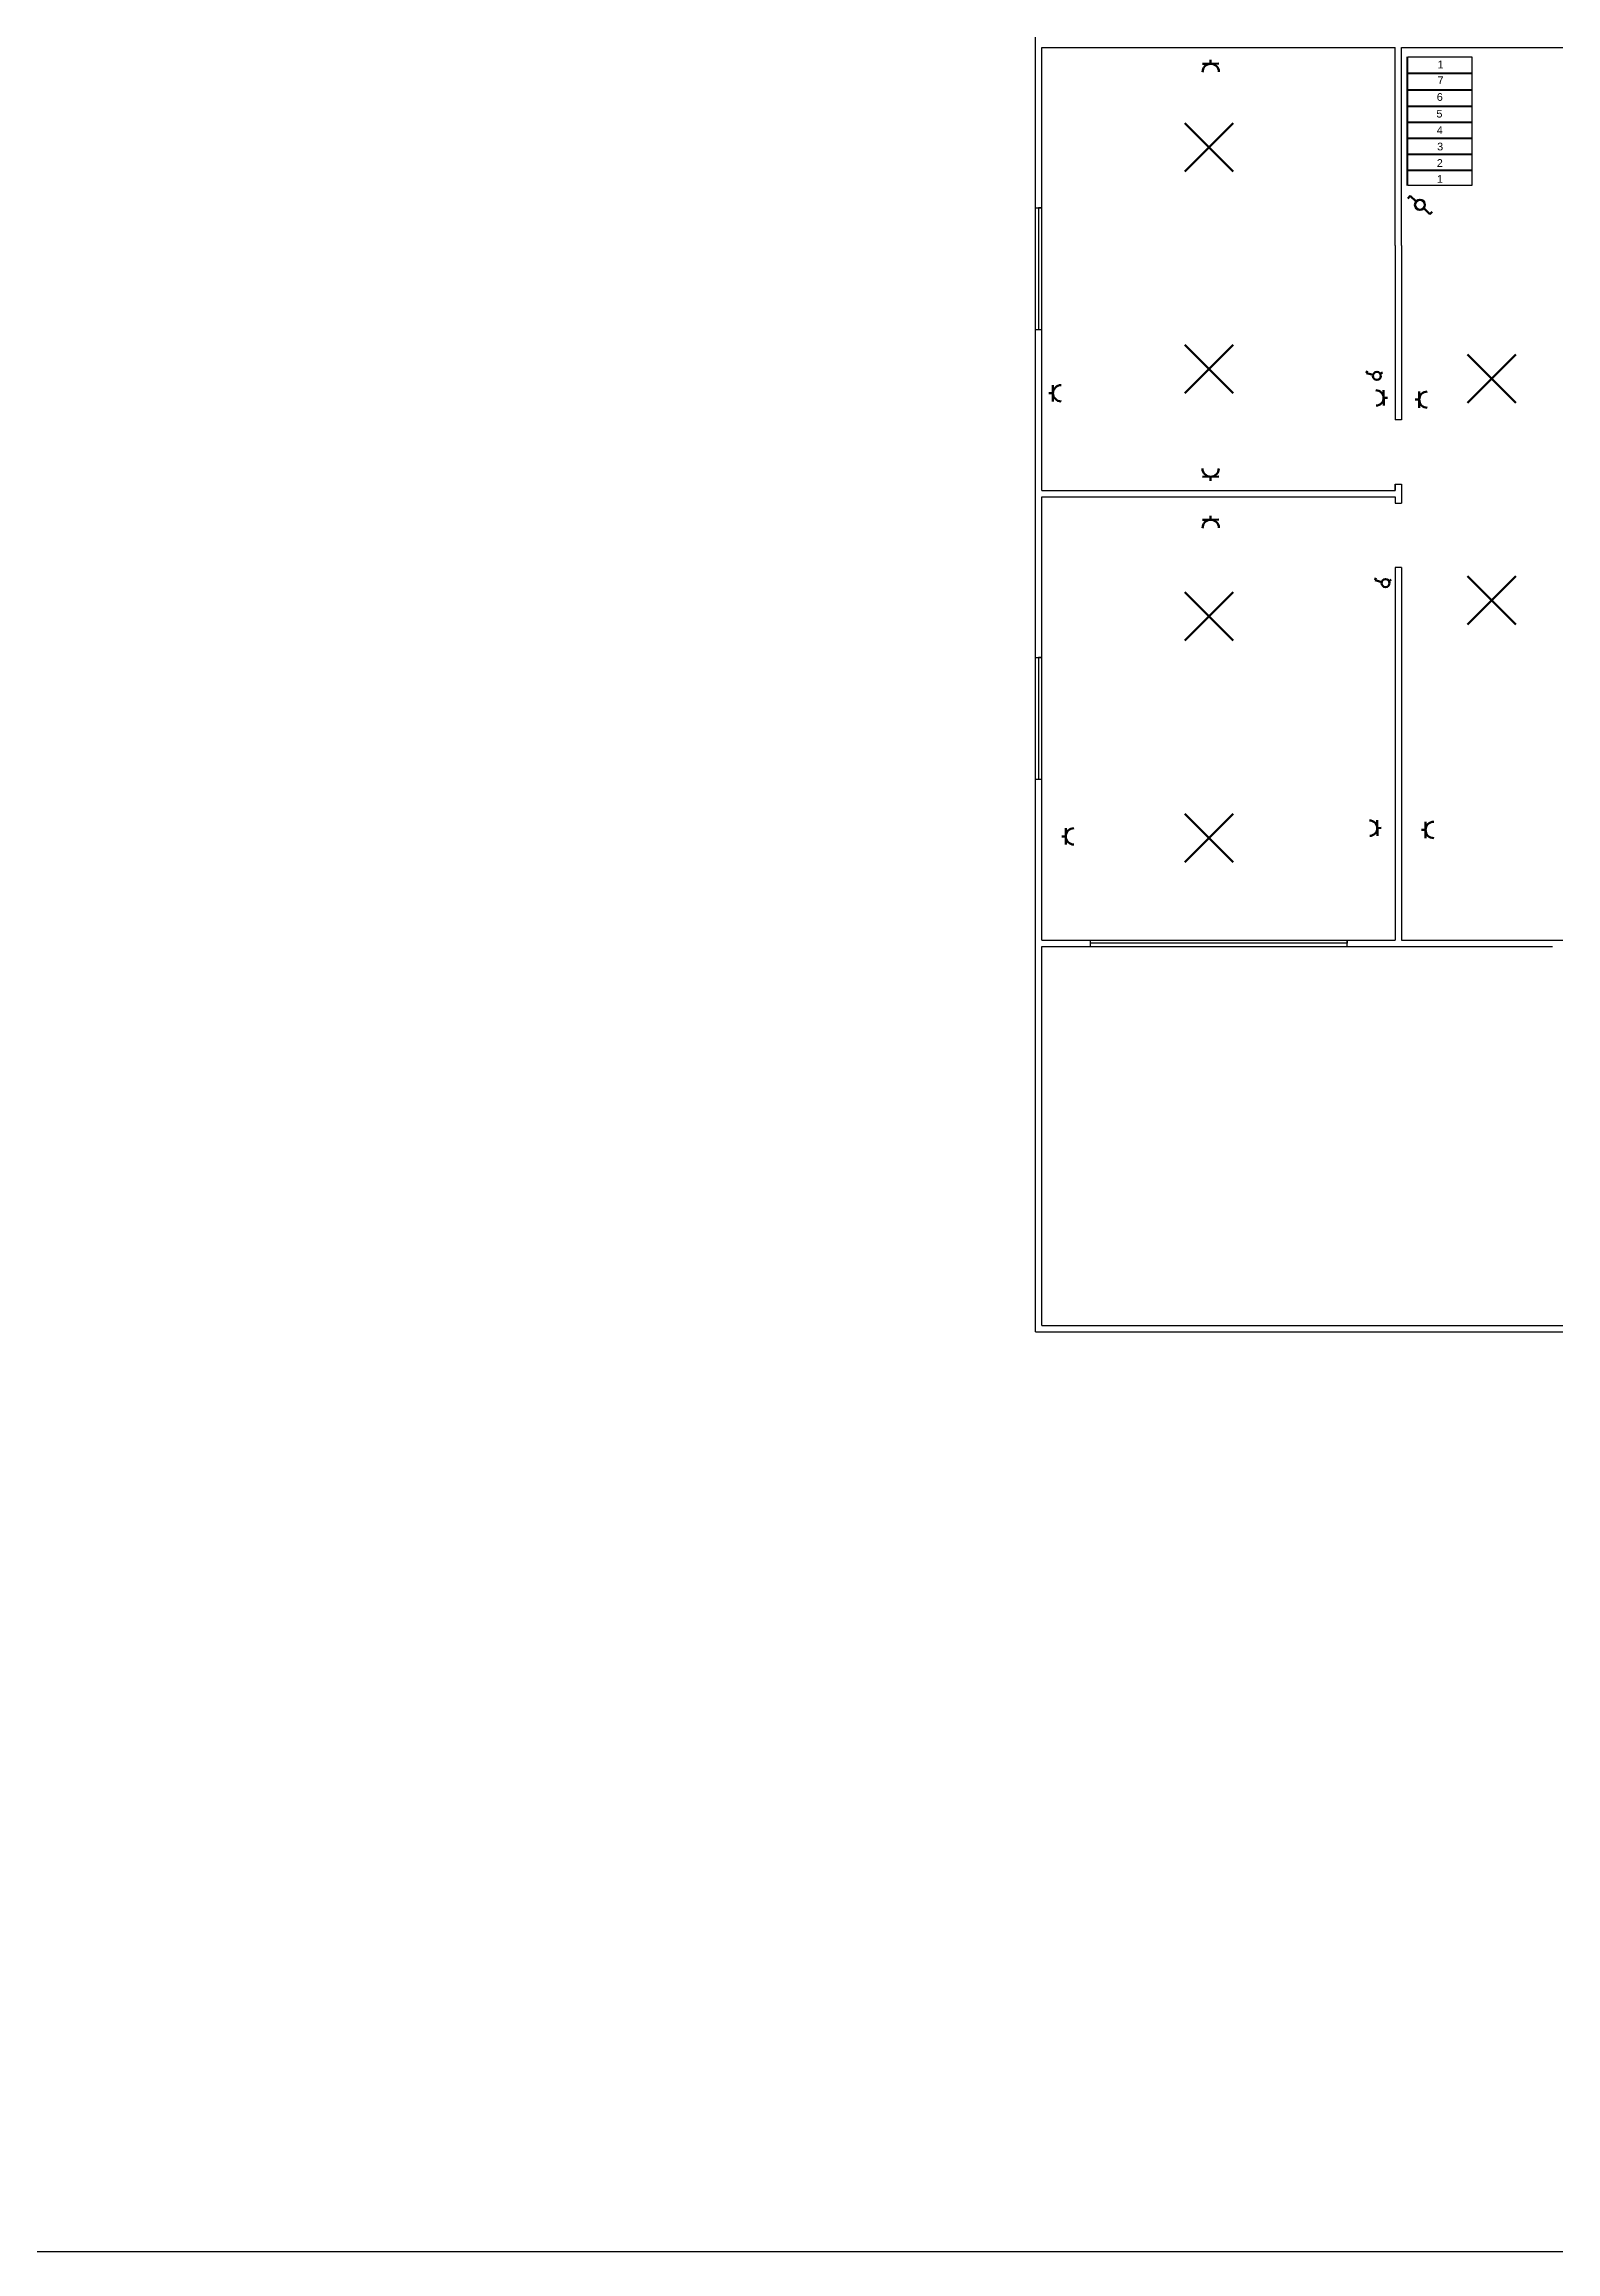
# Model space of a CAD drawing. Header units: millimetres. Extents: x 27207 to 63174, y 4783 to 28482.
# Drawn here: x 48317 to 50670, y 4783 to 8221 of the extents above; entities that cross this region are included whole.
import ezdxf

# ---------------------------------------------------------------- set-up
doc = ezdxf.new("R2010")
doc.units = ezdxf.units.MM
doc.header["$LTSCALE"] = 20
doc.layers.add('semboller-tablosu', color=3, linetype='Continuous', lineweight=70)
doc.styles.add('Arial_3', font='Arial Unicode MS.ttf', dxfattribs={"height": 3})

msp = doc.modelspace()

# ---------------------------------------------------------------- linework, layer by layer
for p, q in [((49860, 6225.885), (49860, 10225.885)), ((49870, 7525.885), (49870, 8215.885)), ((49870, 8215.885), (50420, 8215.885)), ((49870, 8215.885), (49945, 8215.885)), ((50420, 7907.513), (50420, 8215.885)), ((50430, 8215.885), (51020, 8215.885)), ((50430, 7907.513), (50430, 8215.885)), ((50438.481, 8001.04), (50438.481, 8201.04)), ((50439.481, 8001.04), (50439.481, 8201.04)), ((50439.481, 8201.04), (50539.481, 8201.04)), ((50539.481, 8201.04), (50539.481, 8001.04)), ((50439.481, 8176.04), (50539.481, 8176.04)), ((50439.481, 8175.04), (50539.481, 8175.04)), ((50439.481, 8150.04), (50539.481, 8150.04)), ((50439.481, 8149.04), (50539.481, 8149.04)), ((50539.481, 8169.516), (50539.481, 8131.027)), ((50439.481, 8125.04), (50539.481, 8125.04)), ((50439.481, 8124.04), (50539.481, 8124.04)), ((50439.481, 8100.04), (50539.481, 8100.04)), ((50439.481, 8099.04), (50539.481, 8099.04)), ((50539.481, 8078.645), (50539.481, 8023.318)), ((50439.481, 8075.04), (50539.481, 8075.04)), ((50439.481, 8074.04), (50539.481, 8074.04)), ((50439.481, 8050.04), (50539.481, 8050.04)), ((50439.481, 8049.04), (50539.481, 8049.04)), ((50439.481, 8025.04), (50539.481, 8025.04)), ((50439.481, 8024.04), (50539.481, 8024.04)), ((50539.481, 8001.04), (50439.481, 8001.04)), ((50508.694, 8001.04), (50463.594, 8001.04)), ((49860, 7775.885), (49860, 7965.885)), ((49860, 7965.885), (49870, 7965.885)), ((49870, 7965.885), (49865, 7965.885)), ((49865, 7965.885), (49865, 7775.885)), ((50420, 7907.513), (50420, 7635.885)), ((50430, 7907.513), (50430, 7635.885)), ((49870, 7775.885), (49860, 7775.885)), ((49870, 7525.885), (49870, 7775.885)), ((50430, 7635.885), (50420, 7635.885)), ((50420, 7535.885), (50420, 7525.885)), ((50420, 7525.885), (50420, 7535.885)), ((50420, 7535.885), (50430, 7535.885)), ((50430, 7535.885), (50430, 7505.885)), ((49870, 7525.885), (50420, 7525.885)), ((49870, 6825.885), (49870, 7515.885)), ((49870, 7515.885), (50420, 7515.885)), ((50420, 7515.885), (50420, 7505.885)), ((50420, 7515.885), (50420, 7505.885)), ((50420, 7505.885), (50430, 7505.885)), ((50420, 7405.885), (50420, 7107.513)), ((50430, 7405.885), (50420, 7405.885)), ((50430, 7405.885), (50430, 7107.513)), ((49860, 7075.885), (49860, 7265.885)), ((49860, 7265.885), (49870, 7265.885)), ((49870, 7265.885), (49865, 7265.885)), ((49865, 7265.885), (49865, 7075.885)), ((50420, 7107.513), (50420, 6825.885)), ((50430, 7107.513), (50430, 6825.885)), ((49870, 7075.885), (49860, 7075.885)), ((49870, 6825.885), (49870, 7075.885)), ((49860, 6215.885), (49860, 6825.885)), ((49870, 6825.885), (50420, 6825.885)), ((49870, 6825.885), (49945, 6825.885)), ((49870, 6225.885), (49870, 6815.885)), ((49870, 6815.885), (50665, 6815.885)), ((49870, 6815.885), (50665, 6815.885)), ((49945, 6825.885), (49945, 6815.885)), ((50345, 6820.885), (49945, 6820.885)), ((49945, 6815.885), (50345, 6815.885)), ((50345, 6815.885), (50345, 6825.885)), ((50345, 6825.885), (50345, 6820.885)), ((50430, 6825.885), (51820, 6825.885)), ((49870, 6225.885), (52360, 6225.885)), ((49860, 6215.885), (51185, 6215.885))]:
    msp.add_line(p, q)
at = {"ltscale": 75}
msp.add_lwpolyline([(31075.758, 11271.77), (60086.905, 11271.77), (60086.905, 4783.21), (31075.758, 4783.21)], close=True, dxfattribs=at)
at = {"layer": 'semboller-tablosu'}
for p, q in [((50145.364, 8190.535), (50120, 8190)), ((50120, 8190), (50132.682, 8190.267)), ((50132.682, 8190.267), (50132.549, 8196.609)), ((50167.627, 8022.373), (50092.373, 8097.627)), ((50167.627, 8097.627), (50092.373, 8022.373)), ((50443.071, 7984.618), (50439.583, 7980.749)), ((50452.742, 7975.898), (50443.071, 7984.618)), ((50464.492, 7965.497), (50473.65, 7956.339)), ((50473.65, 7956.339), (50477.311, 7960)), ((50167.627, 7677.19), (50092.373, 7752.443)), ((50167.627, 7752.443), (50092.373, 7677.19)), ((50607.627, 7662.373), (50532.373, 7737.627)), ((50607.627, 7737.627), (50532.373, 7662.373)), ((50375.45, 7708.447), (50376.509, 7712.443)), ((50385.439, 7705.8), (50375.45, 7708.447)), ((50396.794, 7707.326), (50400.368, 7709.402)), ((49887.315, 7677.315), (49880.972, 7677.315)), ((49887.315, 7690), (49887.315, 7664.63)), ((49887.315, 7664.63), (49887.315, 7677.315)), ((50402.269, 7658.251), (50401.749, 7682.269)), ((50401.749, 7682.269), (50402.009, 7670.26)), ((50402.009, 7670.26), (50408.014, 7670.39)), ((50457.315, 7667.315), (50450.972, 7667.315)), ((50457.315, 7680), (50457.315, 7654.63)), ((50457.315, 7654.63), (50457.315, 7667.315)), ((50120.053, 7547.315), (50145.423, 7547.421)), ((50145.423, 7547.421), (50132.738, 7547.368)), ((50132.738, 7547.368), (50132.765, 7541.026)), ((50145.364, 7480.535), (50120, 7480)), ((50120, 7480), (50132.682, 7480.267)), ((50132.682, 7480.267), (50132.549, 7486.609)), ((50607.627, 7317.19), (50532.373, 7392.443)), ((50607.627, 7392.443), (50532.373, 7317.19)), ((50167.627, 7292.373), (50092.373, 7367.627)), ((50167.627, 7367.627), (50092.373, 7292.373)), ((50388.941, 7386.004), (50390, 7390)), ((50398.93, 7383.357), (50388.941, 7386.004)), ((50410.284, 7384.883), (50413.858, 7386.96)), ((50167.627, 6947.19), (50092.373, 7022.443)), ((50167.627, 7022.443), (50092.373, 6947.19)), ((49907.315, 6987.315), (49900.972, 6987.315)), ((49907.315, 7000), (49907.315, 6974.63)), ((49907.315, 6974.63), (49907.315, 6987.315)), ((50392.269, 6988.251), (50391.749, 7012.269)), ((50391.749, 7012.269), (50392.009, 7000.26)), ((50392.009, 7000.26), (50398.014, 7000.39)), ((50467.315, 6997.315), (50460.972, 6997.315)), ((50467.315, 7010), (50467.315, 6984.63)), ((50467.315, 6984.63), (50467.315, 6997.315))]:
    msp.add_line(p, q, dxfattribs=at)
for centre, radius in [((50458.545, 7970.665), 7.813), ((50391.433, 7704.211), 6.2), ((50404.923, 7381.769), 6.2)]:
    msp.add_circle(centre, radius, dxfattribs=at)
for centre, radius, start, end in [((50132.95, 8177.585), 12.685, 1.208187, 181.208187), ((49900, 7677.315), 12.685, 90, 270), ((50390, 7670), 12.012, 271.241688, 91.241688), ((50470, 7667.315), 12.685, 90, 270), ((50132.685, 7560.053), 12.685, 180.239573, 0.239573), ((50132.95, 7467.585), 12.685, 1.208187, 181.208187), ((49920, 6987.315), 12.685, 90, 270), ((50380, 7000), 12.012, 271.241688, 91.241688), ((50480, 6997.315), 12.685, 90, 270)]:
    msp.add_arc(centre, radius, start, end, dxfattribs=at)

# ---------------------------------------------------------------- texts
at = {"char_height": 12, "attachment_point": 1, "style": 'Arial_3'}
for s, insert in [('1', (50485.947, 8195.156)), ('7', (50485.947, 8170.776)), ('5', (50484.156, 8118.6)), ('6', (50484.756, 8144.612)), ('4', (50484.752, 8093.03)), ('3', (50485.347, 8067.46)), ('2', (50484.798, 8041.789)), ('1', (50485.058, 8016.96))]:
    msp.add_mtext_dynamic_manual_height_columns(s, width=46.18692, gutter_width=15, heights=[0], dxfattribs=dict(at, insert=insert))

doc.saveas('drawing.dxf')
